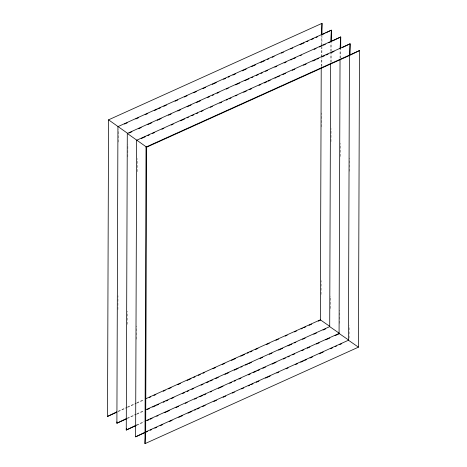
<?xml version="1.0" encoding="UTF-8"?>
<svg xmlns="http://www.w3.org/2000/svg" width="467" height="467" viewBox="0 0 467 467"><rect width="100%" height="100%" fill="white"/><g stroke="black" fill="none" stroke-linecap="round" stroke-linejoin="round"><path stroke-width="0.35" stroke-dasharray="2.33 1.75" d="M117.918 309.539L117.964 295.704M118.501 142.05L118.548 129.674M127.257 324.355L127.304 311.25M127.841 156.865L127.888 144.49M136.597 339.17L136.644 326.059M137.181 171.681L137.228 158.576M321.226 66.407L321.255 57.669M321.261 56.945L321.29 47.476M321.302 44.563L321.331 35.825M321.062 294.438L321.109 280.591M321.646 126.831L321.693 112.985M321.856 66.343L321.886 57.599M321.891 56.869L321.926 46.671M321.926 45.941L321.961 35.737M330.63 62.292L330.665 52.094M330.671 51.37L330.694 43.355M330.402 308.529L330.449 296.142M330.986 141.653L331.033 128.536M331.261 62.222L331.301 52.018M331.301 51.288L331.331 42.544M340.034 58.171L340.069 49.432M339.743 323.351L339.789 310.234M340.326 156.474L340.373 143.357M340.671 58.095L340.7 49.35M349.082 338.172L349.129 325.785M349.666 171.29L349.713 158.173M118.227 411.188L126.872 407.282M127.532 406.979L136.177 403.074M136.843 402.776L144.157 399.466M118.128 411.637L126.744 407.744M127.409 407.44L136.025 403.546M136.691 403.249L143.982 399.95M126.931 418.292L136.236 414.089M136.901 413.785L144.215 410.481M127.497 418.444L136.113 414.544M136.778 414.247L144.07 410.948M136.3 425.098L144.274 421.491M136.86 425.244L144.157 421.952"/><path stroke-width="0.7" d="M116.803 412.233L107.521 416.43L108.554 119.838L322.008 23.35L321.967 35.007M147.554 431.45L135.623 436.843L136.662 140.252L350.11 43.764L350.075 54.697M144.992 443.65L146.025 147.058L359.479 50.57L358.446 347.162L144.992 443.65L145.663 431.905L146.661 147.175L127.293 133.445L340.741 36.957L340.7 48.621M329.755 326.34L320.339 319.825L321.22 67.867M339.118 333.146L329.708 326.631L330.624 63.745M331.337 41.814L331.377 30.157L117.923 126.645L116.89 423.236L126.172 419.039M348.487 339.953L339.077 333.438L340.034 59.63M358.446 347.162L348.446 340.239L349.439 55.509L350.11 43.764L342.58 47.471M116.966 421.853L116.89 423.236L126.3 418.601M126.335 428.659L126.259 430.043L136.201 425.548M321.337 35.095L322.008 23.35M340.069 48.708L340.741 36.957L332.586 40.973M321.961 34.786L324.472 33.554M325.727 32.935L331.377 30.157L330.7 41.902L328.71 42.801M359.479 50.57L349.439 55.509L146.661 147.175L146.025 147.058M107.521 416.43L116.937 411.801M136.3 425.098L126.259 430.043L127.293 133.445L127.923 133.562L108.554 119.838M135.623 436.843L145.663 431.905L348.446 340.239M124.537 124.053L127.199 122.85M135.844 118.945L138.501 117.742M145.149 114.736L147.811 113.534M154.46 110.533L157.116 109.331M158.447 108.729L160.444 107.824M163.765 106.324L166.427 105.122M175.067 101.216L177.729 100.014M184.377 97.008L187.033 95.805M193.682 92.799L196.344 91.596M202.993 88.59L205.649 87.387M212.298 84.381L216.291 82.583M223.6 79.273L225.596 78.374M228.258 77.172L229.583 76.57M232.91 75.07L235.566 73.868M242.215 70.861L246.208 69.058M251.526 66.653L255.513 64.849M260.831 62.444L264.824 60.64M267.48 59.437L268.811 58.836M272.138 57.336L274.129 56.437M281.443 53.127L283.44 52.228M290.754 48.918L292.745 48.019M300.059 44.715L304.046 42.911M306.708 41.709L308.039 41.108M311.361 39.602L313.357 38.703M316.013 37.5L317.344 36.899M129.254 132.961L131.91 131.758M138.559 128.758L141.221 127.555M147.87 124.549L151.857 122.745M157.175 120.34L161.168 118.536M168.482 115.232L171.138 114.03M177.787 111.023L180.449 109.821M187.098 106.815L191.085 105.011M196.403 102.612L200.39 100.808M207.704 97.498L209.701 96.599M212.357 95.396L213.688 94.795M217.015 93.295L219.005 92.39M226.32 89.086L228.316 88.181M235.631 84.877L239.618 83.073M244.936 80.668L248.929 78.865M251.585 77.662L252.916 77.061M256.237 75.561L258.233 74.662M260.895 73.459L262.221 72.858M265.548 71.352L267.544 70.453M274.853 67.149L276.849 66.244M284.164 62.94L286.16 62.035M290.813 59.934L292.144 59.332M293.469 58.731L295.465 57.832M300.118 55.725L301.448 55.124M314.081 49.414L316.077 48.515M319.399 47.009L322.061 45.807M323.392 45.206L325.382 44.307M141.279 138.565L145.272 136.761M147.928 135.558L149.259 134.957M152.581 133.457L154.577 132.552M161.891 129.248L163.888 128.349M171.196 125.039L173.193 124.14M180.507 120.836L184.494 119.032M187.156 117.83L188.487 117.229M191.809 115.723L193.805 114.824M196.461 113.621L197.792 113.02M201.119 111.52L203.11 110.615M210.424 107.311L212.421 106.406M219.735 103.102L221.726 102.203M226.384 100.096L227.709 99.494M229.04 98.893L231.037 97.994M235.689 95.893L237.02 95.291M243.669 92.285L246.325 91.083M249.652 89.576L251.643 88.677M258.957 85.373L260.954 84.469M264.275 82.968L266.937 81.766M268.268 81.165L270.259 80.26M274.917 78.158L276.242 77.557M277.573 76.956L279.57 76.057M282.891 74.551L285.553 73.348M292.202 70.342L294.858 69.145M303.503 65.234L306.165 64.032M312.814 61.025L315.47 59.829M316.801 59.227L318.798 58.322M322.119 56.822L324.781 55.62M326.106 55.018L328.103 54.114M331.43 52.613L334.086 51.411M145.488 398.865L320.339 319.825M149.282 397.551L150.607 396.956M153.923 395.456L155.914 394.557M163.205 391.258L165.195 390.359M168.505 388.865L171.161 387.663M177.787 384.668L180.437 383.471M187.069 380.471L191.044 378.673M193.694 377.476L195.025 376.875M198.335 375.38L200.325 374.481M202.976 373.279L204.301 372.684M212.923 368.784L215.573 367.587M222.199 364.593L224.855 363.39M231.48 360.396L235.461 358.598M240.762 356.198L244.737 354.4M247.393 353.204L248.718 352.603M250.043 352.007L252.034 351.108M255.344 349.608L258 348.411M266.616 344.518L269.266 343.315M275.898 340.32L278.548 339.124M285.174 336.123L287.164 335.224M294.455 331.932L296.446 331.033M301.087 328.931L302.412 328.336M303.737 327.735L305.727 326.836M309.037 325.336L311.693 324.139M318.319 321.144L320.309 320.245M145.546 409.88L329.708 326.631M147.379 409.454L149.37 408.555M152.686 407.055L155.336 405.858M156.661 405.257L158.652 404.358M163.292 402.262L164.618 401.661M165.943 401.06L167.933 400.161M171.249 398.666L173.899 397.464M182.515 393.57L184.506 392.671M187.156 391.474L188.481 390.873M191.797 389.373L193.782 388.474M201.079 385.182L203.063 384.283M206.379 382.782L209.029 381.586M210.354 380.984L212.345 380.085M215.661 378.585L218.311 377.389M224.942 374.394L228.918 372.596M234.218 370.197L238.199 368.399M240.849 367.202L242.175 366.601M245.49 365.106L247.481 364.207M248.806 363.606L251.456 362.41M260.072 358.51L262.723 357.313M269.354 354.319L272.004 353.116M278.636 350.122L282.611 348.324M287.917 345.924L291.893 344.126M294.543 342.93L295.868 342.329M302.499 339.334L305.149 338.137M313.766 334.238L316.422 333.041M323.047 330.046L325.697 328.844M145.605 420.89L339.077 333.438M147.467 420.452L148.798 419.851M150.123 419.255L152.108 418.356M156.749 416.255L158.074 415.659M164.705 412.659L169.346 410.563M175.971 407.568L178.627 406.366M185.253 403.371L187.244 402.472M194.535 399.174L196.525 398.275M199.835 396.781L202.491 395.578M203.816 394.983L205.801 394.084M210.442 391.982L211.767 391.387M218.398 388.386L223.039 386.291M229.671 383.296L231.655 382.397M234.306 381.2L235.637 380.599M238.946 379.099L240.937 378.2M248.228 374.908L250.219 374.009M253.534 372.508L256.185 371.312M257.51 370.71L259.5 369.811M262.81 368.311L265.466 367.115M272.092 364.12L276.073 362.322M283.364 359.024L285.349 358.125M288.005 356.928L289.33 356.327M292.646 354.827L294.63 353.928M301.921 350.635L303.912 349.736M307.228 348.236L309.878 347.039M316.509 344.039L319.159 342.842M325.785 339.848L329.766 338.05M335.067 335.65L339.048 333.852M150.211 430.253L151.536 429.652M154.851 428.157L156.836 427.258M160.152 425.758L162.802 424.561M169.433 421.561L172.084 420.364M178.715 417.37L182.69 415.572M187.991 413.172L191.972 411.374M194.622 410.178L195.947 409.577M197.272 408.975L199.263 408.076M202.579 406.582L205.229 405.379M213.845 401.486L216.495 400.289M223.127 397.289L225.777 396.092M232.408 393.097L234.393 392.198M241.69 388.9L243.675 388.001M248.316 385.905L249.641 385.304M250.966 384.709L252.956 383.81M256.272 382.31L258.922 381.113M265.554 378.112L270.195 376.017M276.82 373.022L278.811 372.123M286.102 368.825L288.092 367.926M295.383 364.628L297.368 363.729M300.684 362.234L303.334 361.032M304.665 360.436L306.65 359.537M309.965 358.037L312.616 356.841M319.247 353.84L323.222 352.042M330.513 348.75L332.504 347.851M335.154 346.648L336.479 346.053M339.795 344.553L341.786 343.654"/></g></svg>
